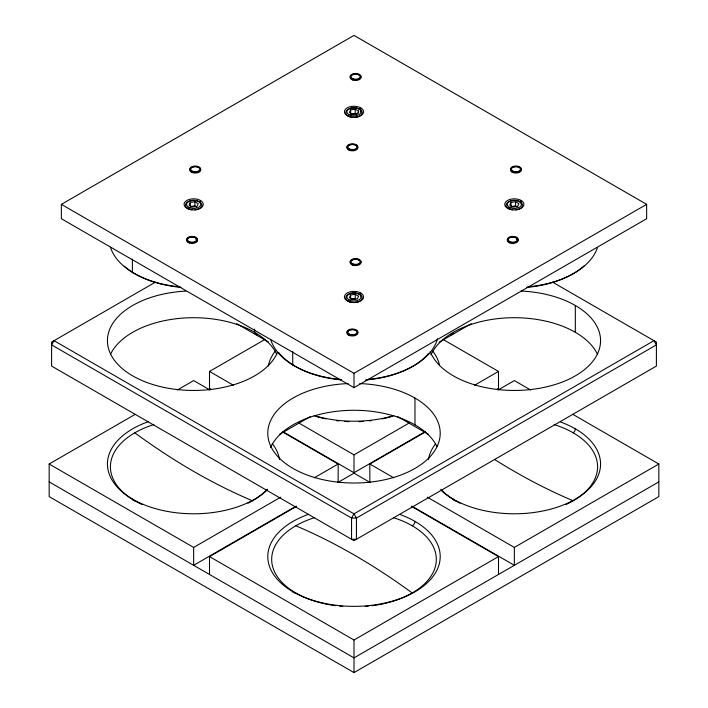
<?xml version="1.0" encoding="UTF-8"?>
<svg xmlns="http://www.w3.org/2000/svg" width="708" height="708" viewBox="0 0 708 708"><rect width="100%" height="100%" fill="white"/><g stroke="black" fill="none" stroke-linecap="round" stroke-linejoin="round"><path stroke-width="1.06" d="M188.195 242.49L188.815 241.419M191.372 172.124L191.992 171.044M348.54 149.919L349.159 148.848M351.708 79.544L352.327 78.473M348.54 335.07L349.159 333.99M351.708 264.695L352.327 263.624M508.884 242.49L509.503 241.419M512.052 172.124L512.672 171.044M190.302 202.417L189.08 205.063L192.426 207.001L197.01 206.293L198.24 203.647L194.886 201.709L190.302 202.417L190.302 206.709M350.646 109.846L349.416 112.492L352.77 114.422L357.354 113.714L358.584 111.076L355.23 109.138L350.646 109.846L350.646 114.138L355.23 113.43L356.903 114.395A4.106 2.372 0 0 0 351.212 114.333M350.646 294.988L349.416 297.634L352.77 299.572L357.354 298.865L358.584 296.218L355.23 294.28L350.646 294.988L350.646 299.28M510.99 202.417L509.76 205.063L513.114 207.001L517.698 206.293L518.92 203.647L515.574 201.709L510.99 202.417L510.99 206.709M187.85 208.603L188.62 207.258M348.194 116.032L348.964 114.687M348.194 301.174L348.964 299.838M508.539 208.603L509.309 207.258M61.357 204.355L354 35.4L646.643 204.355L646.643 218.719L354 387.674L61.357 218.719L61.357 204.355L354 373.311L646.643 204.355M155.3 282.209L51.604 342.079L51.604 366.08L354 540.673L656.396 366.08L656.396 342.079L552.7 282.209M572.71 414.286L658.838 464.014L658.838 496.609L354 672.6L49.162 496.609L49.162 464.014L135.29 414.286M177.389 389.984L193.656 380.585L209.922 389.984M209.506 389.32L209.506 371.435L265.004 339.397M208.754 389.754L210.657 388.657M279.678 434.287L310.237 416.64M439.217 342.176L471.245 323.689M49.162 464.014L193.656 547.434L280.731 497.158M314.228 477.82L338.15 464.014L338.15 481.891M298.502 422.818L354 454.855L409.498 422.818M474.572 385.249L498.494 371.435L498.494 389.32M296.041 506.202L193.656 565.311L193.656 547.434M283.191 431.862L354 472.74L424.809 431.862M209.506 574.462L209.506 556.585L296.59 506.309M337.734 482.555L354 473.165L370.266 482.555M369.85 481.891L369.85 464.014L425.349 431.969M498.078 389.984L514.344 380.585L530.611 389.984M209.506 556.585L354 640.005L498.494 556.585L498.494 574.462M427.269 497.158L514.344 547.434L658.838 464.014M658.838 481.891L354 657.882L49.162 481.891M358.841 74.712L359.46 75.075M198.497 167.292L199.116 167.646M355.673 145.087L356.292 145.45M195.328 237.667L195.948 238.021M519.185 167.292L519.805 167.646M358.841 259.863L359.46 260.217M516.008 237.667L516.628 238.021M355.673 330.238L356.292 330.592M191.072 206.594L194.886 206.001L196.559 206.966A4.106 2.372 0 0 0 190.877 206.904M511.751 206.594L515.574 206.001L517.247 206.966A4.106 2.372 0 0 0 511.557 206.904M351.407 299.165L355.23 298.572L355.23 294.28M359.036 108.873L359.806 109.324M519.38 201.453L520.15 201.895M442.996 339.397L498.494 371.435M198.691 201.453L199.461 201.895M359.036 294.024L359.806 294.466M497.343 388.657L499.246 389.754M236.773 323.698L268.367 341.937M397.604 416.552L428.411 434.331M133.626 273.014L132.378 272.297L132.378 259.119M293.97 365.594L292.723 364.868L292.723 351.69M209.506 371.435L233.428 385.249M369.85 464.014L393.772 477.82M411.959 506.202L514.344 565.311L514.344 547.434M282.651 431.969L338.15 464.014M411.41 506.309L498.494 556.585M575.312 305.475L575.312 332.291M521.115 200.444L521.115 203.426M516.628 237.304L516.628 239.41M515.574 201.709L515.574 206.001M414.968 398.046L414.968 424.871M360.779 107.873L360.779 111.846M360.779 293.015L360.779 295.997M358.584 111.076L358.584 113.218M355.23 109.138L355.23 113.43M354 373.311L354 387.674M354 454.855L354 472.74M354 640.005L354 672.6M254.623 329.078L254.623 332.291M200.435 200.444L200.435 203.426M195.939 237.304L195.939 239.41M194.886 201.709L194.886 206.001M257.119 334.893A9.585 5.531 0 0 1 254.278 333.132M351.469 299.351A4.106 2.372 0 0 1 355.832 299.095M393.887 415.569A86.217 49.781 0 0 1 314.113 415.569M268.297 365.992A86.217 49.781 0 0 1 275.279 351.133M432.721 351.133A86.217 49.781 0 0 1 439.518 365.089M392.462 416.242A82.314 47.525 0 0 1 382.152 418.888M371.311 420.685A82.314 47.525 0 0 1 369.302 420.924M363.213 421.455A82.314 47.525 0 0 1 359.124 421.658M348.876 421.658A82.314 47.525 0 0 1 344.787 421.455M338.698 420.924A82.314 47.525 0 0 1 336.689 420.685M325.848 418.888A82.314 47.525 0 0 1 315.538 416.242M573.197 500.777A618.88 357.31 60 0 1 494.671 459.527M554.152 424.596A83.234 48.055 0 0 1 565.754 504.592M460.05 503.229A83.234 48.055 0 0 1 440.757 489.255M575.312 428.809A3.451 1.991 -60 0 1 573.197 432.818M560.594 422.003A86.217 49.781 0 0 1 575.312 499.211A86.217 49.781 0 0 1 441.58 490.715M428.482 459.474A86.217 49.781 0 0 1 435.624 443.712M455.483 500.777A3.451 1.991 -60 0 1 455.129 500.901M453.545 500.149A3.451 1.991 -60 0 1 453.377 499.211M192.018 209.895A8.213 4.744 0 0 1 186.894 202.559A8.213 4.744 0 0 1 200.585 202.709A8.213 4.744 0 0 1 195.001 209.922M295.794 525.77A618.88 357.31 60 0 1 412.206 592.977M393.365 517.636A82.314 47.525 0 0 1 435.544 565.869A82.314 47.525 0 0 1 372.32 605.703M368.293 606.172A82.314 47.525 0 0 1 365.248 606.455M342.752 606.455A82.314 47.525 0 0 1 339.707 606.172M335.68 605.703A82.314 47.525 0 0 1 272.456 565.869A82.314 47.525 0 0 1 314.635 517.636M414.968 521.389A3.451 1.991 -60 0 1 412.206 525.77M400.25 514.574A86.217 49.781 0 0 1 419.021 589.268A86.217 49.781 0 0 1 288.289 588.808A86.217 49.781 0 0 1 308.635 514.256M295.794 592.977A3.451 1.991 -60 0 1 294.9 593.446M293.139 592.543A3.451 1.991 -60 0 1 293.032 591.782M428.667 353.31A82.774 47.79 0 0 1 365.416 380.019M341.318 379.913A82.774 47.79 0 0 1 278.784 352.637M437.5 338.76A84.5 48.781 0 0 1 366.673 379.515M341.052 379.488A84.5 48.781 0 0 1 270.792 339.769M252.517 500.777A618.88 357.31 60 0 1 134.803 432.818M267.243 489.255A83.234 48.055 0 0 1 247.95 503.229M142.246 504.592A83.234 48.055 0 0 1 153.848 424.596M134.803 500.777A3.451 1.991 -60 0 1 134.44 500.901M132.865 500.149A3.451 1.991 -60 0 1 132.688 499.211M267.42 489.786A86.217 49.781 0 0 1 132.989 499.379A86.217 49.781 0 0 1 148.291 421.676M272.376 443.712A86.217 49.781 0 0 1 279.518 459.474M512.707 209.895A8.213 4.744 0 0 1 507.574 202.559A8.213 4.744 0 0 1 521.274 202.709A8.213 4.744 0 0 1 515.69 209.922M430.924 354.903A86.217 49.781 0 0 1 513.557 317.715A86.217 49.781 0 0 1 597.348 354.027M521.159 291.05A86.217 49.781 0 0 1 600.543 339.663A86.217 49.781 0 0 1 524.646 390.09A86.217 49.781 0 0 1 430.19 351.495M270.58 447.474A86.217 49.781 0 0 1 353.212 410.286A86.217 49.781 0 0 1 437.004 446.598M359.77 383.577A86.217 49.781 0 0 1 427.685 459.085A86.217 49.781 0 0 1 280.315 459.085A86.217 49.781 0 0 1 348.23 383.577M110.652 354.027A86.217 49.781 0 0 1 193.656 317.715A86.217 49.781 0 0 1 276.66 354.027M277.456 352.38A86.217 49.781 0 0 1 182.664 390.046A86.217 49.781 0 0 1 107.448 339.76A86.217 49.781 0 0 1 185.797 291.103M584.011 265.916A82.774 47.79 0 0 1 526.752 287.368M597.313 247.942A84.5 48.781 0 0 1 528.035 286.846M453.722 333.132A9.585 5.531 0 0 1 450.881 334.893M180.974 287.342A82.774 47.79 0 0 1 124.272 266.173M179.69 286.82A84.5 48.781 0 0 1 110.448 247.198M54.047 340.672L51.604 344.893L351.557 518.07L356.443 518.07L656.396 344.893L653.953 340.672L354 513.849L351.557 518.07L351.557 539.266L356.443 539.266L356.443 518.07L354 513.849L54.047 340.672M189.248 242.968A5.478 3.159 0 0 0 197.55 240.313A5.478 3.159 0 0 0 189.417 237.49A5.478 3.159 0 0 0 189.248 242.968M189.7 241.817A4.602 2.655 0 0 0 196.674 239.587A4.602 2.655 0 0 0 189.841 237.215A4.602 2.655 0 0 0 189.7 241.817M192.417 172.593A5.478 3.159 0 0 0 200.718 169.938A5.478 3.159 0 0 0 192.594 167.115A5.478 3.159 0 0 0 192.417 172.593M192.868 171.442A4.602 2.655 0 0 0 199.842 169.212A4.602 2.655 0 0 0 193.018 166.84A4.602 2.655 0 0 0 192.868 171.442M350.327 300.449A7.115 4.106 0 0 0 361.115 297.006A7.115 4.106 0 0 0 350.557 293.333A7.115 4.106 0 0 0 350.327 300.449M349.761 301.882A8.213 4.744 0 0 0 362.213 297.909A8.213 4.744 0 0 0 350.026 293.67A8.213 4.744 0 0 0 349.761 301.882M352.761 265.164A5.478 3.159 0 0 0 361.062 262.518A5.478 3.159 0 0 0 352.929 259.686A5.478 3.159 0 0 0 352.761 265.164M353.212 264.022A4.602 2.655 0 0 0 360.186 261.792A4.602 2.655 0 0 0 353.354 259.411A4.602 2.655 0 0 0 353.212 264.022M352.761 80.022A5.478 3.159 0 0 0 361.062 77.367A5.478 3.159 0 0 0 352.929 74.544A5.478 3.159 0 0 0 352.761 80.022M353.212 78.871A4.602 2.655 0 0 0 360.186 76.641A4.602 2.655 0 0 0 353.354 74.269A4.602 2.655 0 0 0 353.212 78.871M349.062 116.519A9.585 5.531 0 0 0 363.576 111.882A9.585 5.531 0 0 0 349.363 106.943A9.585 5.531 0 0 0 349.062 116.519M509.397 209.09A9.585 5.531 0 0 0 523.92 204.453A9.585 5.531 0 0 0 509.707 199.514A9.585 5.531 0 0 0 509.397 209.09M188.717 209.09A9.585 5.531 0 0 0 203.24 204.453A9.585 5.531 0 0 0 189.018 199.514A9.585 5.531 0 0 0 188.717 209.09M349.062 301.67A9.585 5.531 0 0 0 363.576 297.033A9.585 5.531 0 0 0 349.363 292.085A9.585 5.531 0 0 0 349.062 301.67M352.761 79.305A5.478 3.159 0 0 0 361.062 76.65A5.478 3.159 0 0 0 352.938 73.827A5.478 3.159 0 0 0 352.761 79.305M349.593 149.68A5.478 3.159 0 0 0 357.885 147.025A5.478 3.159 0 0 0 349.761 144.202A5.478 3.159 0 0 0 349.593 149.68M192.417 171.876A5.478 3.159 0 0 0 200.718 169.23A5.478 3.159 0 0 0 192.594 166.398A5.478 3.159 0 0 0 192.417 171.876M189.248 242.251A5.478 3.159 0 0 0 197.541 239.596A5.478 3.159 0 0 0 189.417 236.773A5.478 3.159 0 0 0 189.248 242.251M352.761 264.447A5.478 3.159 0 0 0 361.062 261.801A5.478 3.159 0 0 0 352.938 258.978A5.478 3.159 0 0 0 352.761 264.447M349.593 334.822A5.478 3.159 0 0 0 357.885 332.176A5.478 3.159 0 0 0 349.761 329.353A5.478 3.159 0 0 0 349.593 334.822M513.105 171.876A5.478 3.159 0 0 0 521.407 169.23A5.478 3.159 0 0 0 513.282 166.398A5.478 3.159 0 0 0 513.105 171.876M509.937 242.251A5.478 3.159 0 0 0 518.229 239.596A5.478 3.159 0 0 0 510.105 236.773A5.478 3.159 0 0 0 509.937 242.251M189.983 207.878A7.115 4.106 0 0 0 200.771 204.426A7.115 4.106 0 0 0 190.213 200.762A7.115 4.106 0 0 0 189.983 207.878M509.928 242.968A5.478 3.159 0 0 0 518.238 240.313A5.478 3.159 0 0 0 510.105 237.49A5.478 3.159 0 0 0 509.928 242.968M510.38 241.817A4.602 2.655 0 0 0 517.362 239.587A4.602 2.655 0 0 0 510.53 237.215A4.602 2.655 0 0 0 510.38 241.817M510.672 207.878A7.115 4.106 0 0 0 521.46 204.426A7.115 4.106 0 0 0 510.902 200.762A7.115 4.106 0 0 0 510.672 207.878M350.327 115.307A7.115 4.106 0 0 0 361.115 111.855A7.115 4.106 0 0 0 350.557 108.182A7.115 4.106 0 0 0 350.327 115.307M349.761 116.74A8.213 4.744 0 0 0 362.213 112.767A8.213 4.744 0 0 0 350.026 108.528A8.213 4.744 0 0 0 349.761 116.74M513.105 172.593A5.478 3.159 0 0 0 521.407 169.938A5.478 3.159 0 0 0 513.273 167.115A5.478 3.159 0 0 0 513.105 172.593M513.557 171.442A4.602 2.655 0 0 0 520.53 169.212A4.602 2.655 0 0 0 513.698 166.84A4.602 2.655 0 0 0 513.557 171.442M349.584 335.539A5.478 3.159 0 0 0 357.894 332.884A5.478 3.159 0 0 0 349.761 330.061A5.478 3.159 0 0 0 349.584 335.539M350.044 334.388A4.602 2.655 0 0 0 357.018 332.167A4.602 2.655 0 0 0 350.186 329.786A4.602 2.655 0 0 0 350.044 334.388M349.584 150.397A5.478 3.159 0 0 0 357.894 147.742A5.478 3.159 0 0 0 349.761 144.919A5.478 3.159 0 0 0 349.584 150.397M350.044 149.246A4.602 2.655 0 0 0 357.018 147.016A4.602 2.655 0 0 0 350.186 144.644A4.602 2.655 0 0 0 350.044 149.246"/></g></svg>
